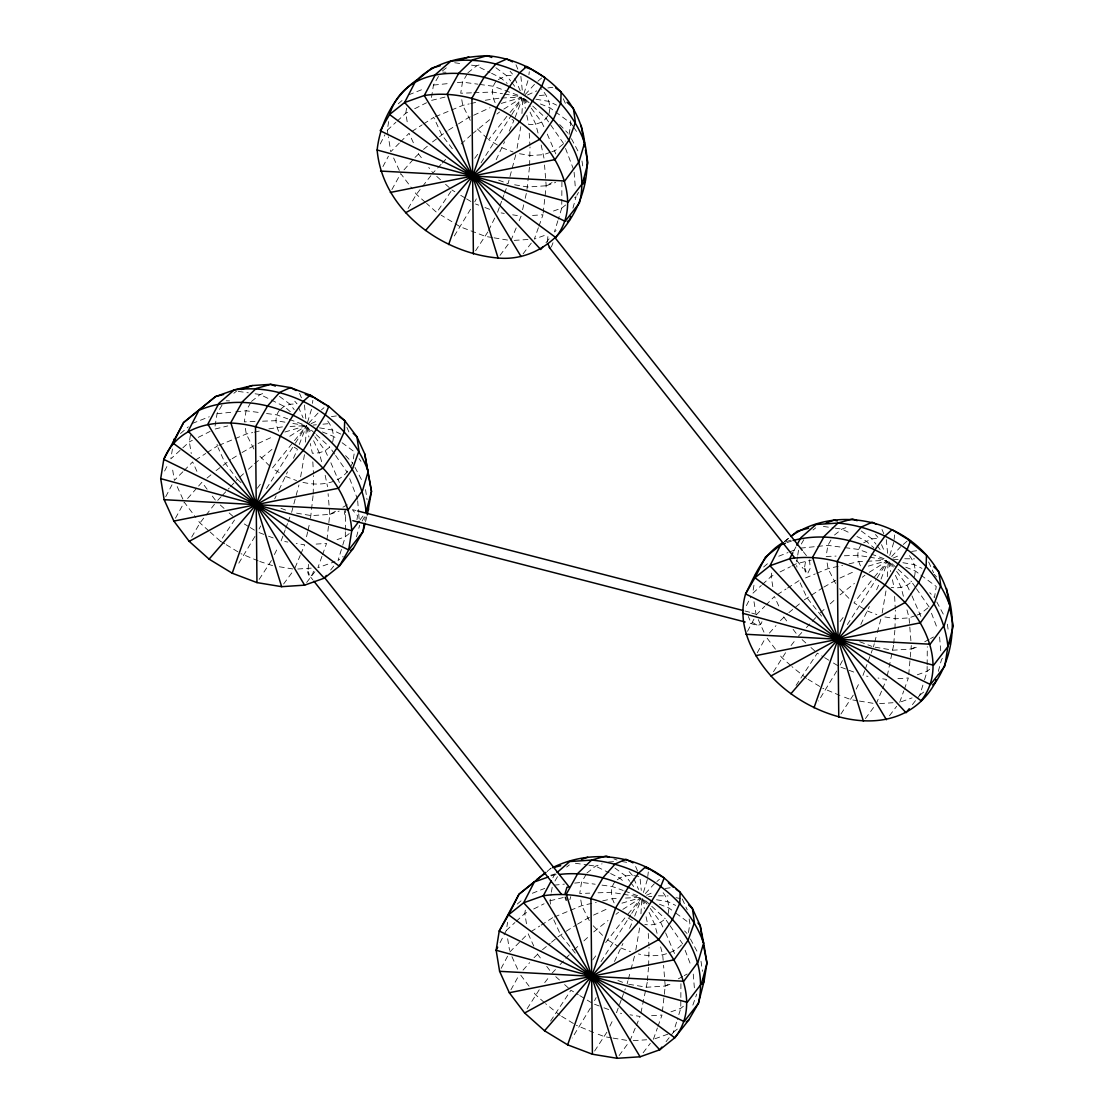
<?xml version="1.0" encoding="UTF-8"?>
<svg xmlns="http://www.w3.org/2000/svg" width="1114" height="1114" viewBox="0 0 1114 1114"><rect width="100%" height="100%" fill="white"/><g stroke="black" fill="none" stroke-linecap="round" stroke-linejoin="round"><path stroke-width="0.75" stroke-dasharray="5 3.75" d="M547.35 241.543L547.963 235.931M804.642 566.929L805.798 559.882M345.34 531.796L345.312 536.725L341.914 547.851M345.354 530.167L345.507 510.449M561.929 181.819L561.735 208.095L558.337 219.207M680.933 983.718L680.765 1008.365L677.354 1019.477M927.14 666.395L927.113 671.31L923.701 682.436M927.154 664.752L927.294 646.677M305.514 442.147L306.406 427.316M521.937 113.517L522.842 98.673M640.954 913.786L641.859 898.942M887.301 576.732L888.206 561.902M313.062 495.758L310.263 520.489M313.201 494.101L313.563 475.581M529.484 167.114L526.699 191.845M529.623 165.457L529.999 146.951M647.248 982.283L640.856 1013.225M647.387 980.626L648.501 967.384M648.64 965.727L649.016 947.22M893.609 645.243L887.204 676.184M893.748 643.586L894.848 630.343M894.988 628.686L895.364 610.166M326.931 539.984L329.772 514.403L328.101 493.669M543.172 213.053L546.194 185.773L544.537 165.025M662.384 1011.623L665.211 986.043L663.554 965.295M908.732 674.569L911.294 645.535M312.491 403.365L312.853 400.372M528.913 74.722L529.289 71.728M647.749 876.495L648.306 871.997M894.096 539.454L894.653 534.957M172.419 448.998L170.846 458.843L189.352 441.854L192.318 440.35M190.41 435.156L189.352 441.854L191.26 453.551M222.034 405.078L217.035 413.712L214.584 429.155L227.785 425.924M332.571 442.202C335.036 433.806 331.401 425.005 325.831 418.683M388.09 135.17L387.282 130.213L388.842 120.354M406.582 108.197L405.774 113.21L407.418 123.25M350.367 467.003L352.678 463.006L354.447 451.88L339.088 440.517M438.456 76.434L433.457 85.082L431.007 100.511L445.865 96.876M364.779 520.238L365.308 516.952M549.007 113.558C551.681 104.591 547.239 95.442 541.334 88.828M569.101 134.362L570.869 123.25L570.382 120.215M500.047 942.653L506.299 930.469L507.594 922.267M525.335 910.138L524.805 913.48L526.713 925.191M550.581 904.15L550.024 900.78L551.124 893.915M551.388 892.203L552.488 885.351M668.024 913.828C670.294 905.988 667.356 897.578 662.203 891.534M689.148 918.966L689.9 923.52L688.132 934.632L684.581 930.956M753.955 585.226L752.646 593.428L761.28 585.504M771.682 573.097L771.153 576.439L773.339 589.821M797.471 556.875L796.371 563.74L796.928 567.11M797.735 555.162L798.835 548.297M914.371 576.787C916.641 568.948 913.703 560.537 908.551 554.494M344.421 510.811L344.435 513.638L346.217 516.757M761.976 621.696C760.584 628.811 750.864 622.712 746.853 622.434M300.641 476.848L304.623 453.69M517.077 148.218L520.767 126.718M635.802 950.131L640.063 925.33M882.163 613.09L886.424 588.276M308.439 564.408L308.007 571.872M313.48 571.217L312.533 574.406L310.346 576.147M553.004 242.741L551.388 246.988M570.772 896.603L569.825 899.792M306.531 536.725L307.659 531.851M308.021 530.222L309.887 522.118M522.591 209.71L523.705 204.837M525.195 198.348L526.323 193.474M365.545 521.631L366.84 516.576M291.617 512.356L298.928 485.036M515.782 154.79L508.054 183.713L497.387 179.674M627.071 983.982L627.92 980.766M628.352 979.164L630.51 971.13M630.942 969.514L634.813 955.046M873.418 646.942L874.281 643.725M874.713 642.124L876.857 634.075M877.289 632.474L881.16 618.005M356.508 536.781L359.641 525.279M572.944 208.151L576.063 196.649L572.164 199.768M692.852 1005.12L696.71 994.106M938.308 671.366L941.441 659.864L943.878 655.659M307.492 422.429L311.934 407.863M523.928 93.799L528.356 79.219M643.432 892.439L647.373 879.489M889.794 555.399L893.734 542.448M341.427 549.439L338.015 560.551L343.14 556.457M557.849 220.795L554.452 231.921L557.014 229.874M666.075 1041.66L673.469 1032.177L676.866 1021.065M912.422 704.619L919.816 695.136L923.228 684.024M321.946 556.359L317.922 567.694L334.924 561.651M322.531 554.744L326.555 543.395L313.09 544.286M538.382 227.729L534.344 239.064L546.723 234.664M538.953 226.1L542.991 214.765L529.512 215.643M653.375 1039.334L657.399 1027.985M657.97 1026.37L662.008 1015.035L650.214 1015.801M899.722 702.28L903.746 690.945M904.331 689.329L908.356 677.98L896.561 678.76M282.872 536.182L281.118 540.944L287.844 542.058M283.443 534.595L285.198 529.832M285.783 528.245L287.537 523.469M288.122 521.881L289.863 517.119M499.295 207.552L497.54 212.314L504.266 213.428M499.88 205.965L501.634 201.188M502.219 199.601L503.96 194.839M504.545 193.251L506.299 188.489M621.236 999.871L616.557 1012.584L621.612 1013.42M621.821 998.283L625.316 988.745M864.659 670.767L862.918 675.544L867.959 676.365M865.244 669.18L867.583 662.83M868.168 661.243L872.248 650.116M299.248 444.5L306.517 425.673L287.412 437.746M515.086 117.43L522.341 98.603M634.702 916.126L641.358 898.873M881.049 579.085L887.705 561.818M295.085 567.722L300.195 555.51M300.836 553.992L304.665 544.843L296.254 543.451M510.88 240.61L516.618 226.88M519.18 220.781L521.087 216.2L512.677 214.821M629.897 1040.88L635.648 1027.15M636.275 1025.618L640.104 1016.469L630.023 1014.798M876.245 703.825L881.996 690.109M882.636 688.577L886.466 679.429L878.055 678.036M279.029 489.868L287.509 471.876M293.469 458.272L297.438 449.207L293.26 446.658M496.176 159.734L504.6 141.729M509.237 131.146L513.874 120.577L509.683 118.028M614.468 961.507L622.949 943.502M629.577 928.394L632.891 920.832L627.307 917.449M860.83 624.453L869.31 606.462M876.593 589.835L879.238 583.792M274.698 498.849L276.147 495.855M271.44 560.551L258.838 579.893M274.42 554.521L278.138 546.988M487.876 231.921L475.274 251.263M488.614 230.403L495.312 216.84M606.893 1032.177L594.291 1051.532M609.859 1026.147L613.591 1018.614M853.24 695.136L840.638 714.478M856.22 689.106L859.938 681.573M164.607 471.027L168.506 463.41M380.25 143.915L384.929 134.78M746.408 605.612L751.087 596.477M259.102 528.983L260.69 525.961M474.745 201.857L476.332 198.835M594.556 1000.609L596.143 997.587M840.109 665.072L842.49 660.546M165.721 496.719L172.002 484.827M382.938 166.599L388.438 156.183M501.161 968.358L508.235 954.963M747.522 631.304L754.596 617.922M552.864 877.79L554.466 874.796L557.822 874.574M793.628 551.249L796.023 546.751M175.469 518.191L184.297 502.233L195.786 517.425M391.905 189.561L400.72 173.589L412.208 188.781M510.922 989.817L518.943 975.307M757.269 652.776L765.29 638.266M250.692 402.767L246.069 410.774L244.3 421.886L255.928 421.44M467.128 74.123L462.491 82.13L460.723 93.242L472.364 92.81M279.628 409.98C274.072 416.803 275.631 426.425 279.837 433.485M496.05 81.35C490.508 88.159 492.068 97.781 496.273 104.855M547.587 116.009C544.175 122.763 535.806 124.796 528.788 124.629L526.727 114.895M302.952 482.334C319.133 486.331 340.522 484.033 349.587 468.34M551.806 151.782L555.037 150.627L563.712 143.706L565.244 141.032M362.078 521.073L364.515 516.854M576.885 195.242L578.5 192.43M554.981 881.021L558.309 875.27M586.145 874.393L581.508 882.399L579.74 893.512L589.71 893.136M801.328 543.98L803.835 539.663M615.067 881.62C609.525 888.429 611.085 898.051 615.29 905.125M830.947 540.012L827.869 545.359L826.101 556.471L836.071 556.095M861.428 544.565C855.872 551.388 857.432 561.01 861.637 568.084M254.967 536.405L238.507 563.656M470.554 209.237L454.039 236.391M590.42 1008.031L572.164 1038.011M836.767 670.99L818.511 700.971M191.678 537.115L199.963 522.953L205.129 516.297M408.114 208.485L416.399 194.309L421.565 187.653M527.131 1008.741L539.552 989.26M773.478 671.7L785.899 652.205M550.581 1021.065L570.939 990.221L578.277 994.691M796.064 685.402L817.286 653.18L823.162 656.759M266.469 488.573L294.402 444.681M295.335 443.219L306.517 425.673L272.192 468.298L282.566 474.606M481.039 162.853L510.839 116.051M511.772 114.589L522.006 98.492M356.94 519.695L357.594 515.81L352.748 510.128M600.989 961.661L630.789 914.845M631.722 913.383L641.023 898.761M847.336 624.62L876.203 579.266M877.136 577.804L887.385 561.721M450.961 191.371L436.73 212.482L426.565 203.389M224.722 543.799L220.293 541.112L234.539 520.001M500.047 255.357L509.892 241.947M283.624 583.987L293.469 570.591M865.425 718.572L874.281 706.513M619.078 1055.612L627.934 1043.553M474.703 158.299L477.697 154.303M257.292 488.266L262.263 481.61M840.081 621.515L844.05 616.195M592.732 959.892L597.703 953.236M605.654 942.583L624.898 917.894M523.093 253.839L531.281 243.089M306.67 582.469L314.858 571.733M889.487 715.717L896.645 706.318M643.14 1052.758L650.298 1043.358M359.947 520.015L364.041 514.682M422.596 186.33L430.881 175.678M206.174 514.96L214.445 504.308M791.065 645.549L796.245 638.893M544.718 982.604L549.898 975.948M545.999 242.755L550.232 237.338M330.635 570.034L333.796 565.968M506.898 116.329L488.628 139.654L497.512 145.057M871.245 580.854L853.992 602.883L864.353 609.191M510.101 112.472L521.867 98.31M874.406 576.982L887.245 561.54M628.059 914.023L640.884 898.58M404.02 169.857L413.921 158.661M415.021 157.422L422.192 150.487M187.598 498.501L197.498 487.291M198.598 486.052L201.899 482.32L207.12 489.227M769.398 633.086L775.998 625.622M780.399 620.637L787.57 613.703M523.051 970.127L529.651 962.663M534.052 957.678L541.209 950.757M525.195 94.565L535.333 83.466M308.759 423.195L318.91 412.096M891.687 556.554L900.697 546.682M645.34 893.595L654.35 883.736M441.06 164.343L432.942 173.018L428.765 167.49M442.216 163.104L446.853 158.146M221.157 496.691L216.52 501.648L212.342 496.12M222.313 495.452L229.275 488.029M230.431 486.79L237.379 479.354L225.112 463.132L218.038 447.563M801.788 632.515L798.306 636.233L793.098 629.326M806.425 627.572L811.062 622.615M812.231 621.375L815.699 617.657M555.44 969.57L551.959 973.274L546.737 966.381M560.077 964.613L564.714 959.655M565.87 958.416L569.351 954.698M399.313 143.121L390.791 151.727L388.354 136.827M400.539 141.896L409.061 133.29L414.046 144.263M182.891 471.751L174.369 480.371L172.197 467.128M184.102 470.526L192.638 461.92L196.913 471.333M756.169 614.956L764.691 606.35M765.903 605.111L774.425 596.505L779.424 607.492M509.808 951.997L528.078 933.546L533.787 946.106M387.282 130.213L395.916 122.275M397.141 121.148L405.774 113.21L408.754 111.72M762.519 584.363L771.153 576.439L774.119 574.935M506.299 930.469L514.933 922.545M516.158 921.403L524.805 913.48L527.771 911.99M461.182 143.998L471.013 135.017M472.239 133.903L490.341 119.17M239.844 477.112L243.52 473.756M248.436 469.259L253.351 464.775M254.577 463.661L273.919 447.8M820.405 612.825L825.321 608.341M830.236 603.844L835.152 599.36M840.067 594.876L854.396 583.416M574.058 949.866L578.974 945.382M583.889 940.898L588.805 936.401M593.72 931.917L608.049 920.456M537.881 81.252L541.696 77.938M321.445 409.896L323.993 407.682M903.245 544.481L907.075 541.167M656.898 881.522L659.446 879.308M398.255 103.783L403.477 99.299M180.51 433.541L188.35 426.815M763.619 567.012L768.841 562.528M517.272 904.053L522.494 899.569M423.487 149.415L427.358 146.226M432.511 141.951L447.174 130.965M207.051 478.059L210.922 474.856M216.088 470.595L230.751 459.595M784.548 541.738L789.659 537.505M788.851 612.644L803.041 600.919M804.336 599.847L822.411 588.011M542.504 949.685L550.246 943.293M551.527 942.221L556.694 937.96M557.975 936.888L564.784 932.112M446.31 67.843L440.963 72.118L446.018 72.243M467.894 72.786L476.555 65.865L481.415 64.139M498.32 79.54L506.522 75.613L513.443 75.167L510.087 71.296M233.884 393.284L236.558 391.139M251.472 401.43L260.133 394.509L264.993 392.782M280.756 409.075L284.154 406.359L290.086 404.257L297.02 403.797L294.778 401.221M565.647 204.976L561.735 208.095L552.363 211.423M334.618 454.094L329.744 447.09L325.218 450.71L319.286 452.813L312.352 453.273L310.291 443.525M349.225 533.606L345.312 536.725L335.941 540.067M784.312 541.571L789.52 537.408M813.011 529.999L815.685 527.869M834.497 535.026L841.933 529.094L848.408 526.783M863.684 542.755L871.886 538.842L878.821 538.382L875.465 534.511M915.443 587.287L911.544 581.675C906.35 587.022 898.344 588.763 891.172 587.37M566.664 867.04L569.338 864.91M586.911 873.056L595.586 866.135L602.061 863.837M927.837 607.91L920.415 613.842L917.17 614.998M617.337 879.809C623.478 874.518 632.46 874.963 639.909 876.662L641.274 890.42M929.717 669.236L927.113 671.31L916.168 675.209M919.816 695.136L923.659 692.072M669.096 924.328L665.197 918.716C660.003 924.077 651.996 925.804 644.825 924.411M681.49 944.964C670.377 956.146 653.055 957.469 638.406 953.974M683.369 1006.276L680.765 1008.365L669.82 1012.25M673.469 1032.177L677.312 1029.113M807.929 572.972L810.296 568.14L809.405 559.451M496.941 114.046L499.573 111.999M862.306 577.261L864.951 575.214M615.958 914.316L618.59 912.255M411.971 131.41L422.136 124.865M423.599 123.919L433.764 117.374L441.548 134.488L453.816 150.724M195.535 460.054L205.714 453.495M207.162 452.562L217.341 446.004L216.784 442.634M777.335 594.639L786.052 589.014M787.514 588.081L799.128 580.589L798.585 577.219M530.988 931.68L539.705 926.068M541.153 925.121L552.781 917.63L552.238 914.26M503.834 109.116L521.477 97.962M869.199 572.331L886.841 561.178M622.851 909.372L640.494 898.232M448.594 130.087L457.046 124.782M458.453 123.905L468.312 117.722L490.063 107.71M232.158 458.717L240.61 453.426M242.017 452.535L256.54 444.221M823.817 587.12L838.341 578.807M566.191 931.234L576.063 925.052M577.47 924.174L591.994 915.847M514.64 184.799L527.813 186.985L546.194 185.773L552.043 182.571M296.561 513.164L311.391 515.615L329.772 514.403L335.62 511.201M342.931 507.204L347.317 504.809M875.061 647.206L893.191 650.2L911.572 648.989L917.421 645.786M924.717 641.789L929.104 639.394M930.566 638.587L933.49 636.985M628.714 984.261L646.83 987.241L665.211 986.043L671.06 982.84M678.37 978.83L682.757 976.435M684.219 975.627L687.143 974.026M414.687 108.726L426.551 102.753M198.25 437.37L210.128 431.397M780.051 571.955L790.439 566.72M791.929 565.982L796.371 563.74L811.243 560.105M533.703 908.996L544.092 903.774M258.1 443.497L273.626 436.354M839.9 578.082L855.427 570.939M593.539 915.123L609.08 907.98M527.535 94.982L536.739 90.875M311.112 423.612L318.771 420.201M892.913 558.198L900.572 554.786M646.552 895.252L654.224 891.827M435.379 116.705L449.847 110.718M451.449 110.049L462.714 105.384L469.161 103.922M218.943 445.335L233.411 439.348M235.026 438.679L246.278 434.028L252.725 432.552M805.561 577.929L815.211 573.933M816.827 573.264L828.078 568.613L842.588 565.299M554.396 916.975L568.864 910.974M570.479 910.319L581.731 905.654L596.241 902.34M408.699 94.829L424.183 88.73M192.276 423.459L209.293 416.761M778.714 556.22L788.002 552.572M789.548 551.959L797.29 548.91M532.367 893.261L544.746 888.387M550.177 152.353L543.702 154.665L530.459 155.528L517.801 153.44M546.194 185.773L555.649 182.418M329.772 514.403L339.213 511.048M786.902 542.699L793.084 540.499M915.555 615.582L909.066 617.88L895.823 618.757L884.753 616.919M911.572 648.989L919.44 646.19M901.268 701.736L912.088 697.893M551.374 875.896L554.466 874.796M665.211 986.043L673.093 983.244M654.921 1038.777L670.377 1033.277M786.122 541.641L790.787 540.179M550.65 875.284L555.315 873.836M501.272 103.393L521.268 97.517M284.85 432.023L304.846 426.161M868.307 566.121L886.647 560.746M621.96 903.162L640.299 897.787M550.024 900.78L563.238 897.55M470.776 103.546L475.608 102.446M485.286 100.246L499.921 98.102M254.34 432.19L260.787 430.714M268.85 428.876L283.485 426.732M849.035 563.837L858.713 561.623L865.286 561.317M602.688 900.878L612.366 898.664L618.938 898.357M547.893 87.95L552.809 87.296M331.457 416.594L336.386 415.94M911.628 551.402L918.173 550.525M665.267 888.443L670.182 887.788M433.457 85.082L450.543 83.341M457.367 82.645L462.491 82.13L477.864 84.177M217.035 413.712L234.107 411.985M235.82 411.804L246.069 410.774L259.729 412.584M800.534 548.13L815.908 546.57M817.62 546.389L827.869 545.359L843.228 547.406M554.187 885.17L564.436 884.126M574.685 883.096L581.508 882.399L595.168 884.224M539.385 95.539L545.957 94.941M313.09 425.075L316.376 424.768M322.949 424.169L329.535 423.585M893.247 559.799L898.176 559.353M904.749 558.755L914.483 558.866M648.543 896.7L651.829 896.408M658.402 895.809L668.122 895.907M514.236 240.387L531.002 239.287M297.8 569.017L311.21 568.14M879.6 703.602L893.01 702.725M608.578 861.999L615.193 861.554M633.253 1040.657L646.663 1039.766M501.565 98.018L521.296 97.113M290.072 426.425L304.874 425.743M866.929 561.247L886.66 560.328M625.511 898.065L640.313 897.369M474.021 92.74L492.304 92.044L502.511 93.715M262.584 421.189L275.868 420.688L286.089 422.345M844.37 555.775L857.669 555.273L867.89 556.93M598.023 892.815L611.321 892.314L621.528 893.971M226.212 400.789L229.581 400.887M751.713 613.076L756.893 614.496M479.563 84.413L493.224 86.238L521.38 96.458M266.552 413.503L276.801 414.868L287.746 418.85M844.941 547.628L858.602 549.453L869.547 553.435M602.006 885.129L612.24 886.507L623.199 890.476M454.679 62.746L463.09 63.944M471.514 65.155L476.555 65.865L490.076 72.535M238.243 391.39L248.352 392.824M255.078 393.785L260.133 394.509L284.154 406.359L290.726 412.041M823.413 526.449L833.509 527.897M835.194 528.133L841.933 529.094L850.943 533.536M575.381 863.253L587.162 864.937M588.846 865.174L595.586 866.135L609.093 872.805M504.224 93.994L521.241 96.751M292.898 423.459L304.804 425.395M869.588 557.209L886.605 559.98M623.241 894.25L640.258 897.021M492.374 237.547L485.634 236.447L460.347 226.838L441.158 215.169M494.059 237.825L507.511 240.053M272.582 565.634L259.729 561.484M279.308 566.748L292.773 568.962M857.738 700.776L851.012 699.662L841.53 696.069M859.423 701.054L874.56 703.547M621.737 861.498L628.073 862.542M611.391 1037.816L604.651 1036.702L595.168 1033.11M613.076 1038.095L628.212 1040.601M535.918 99.216L548.896 101.402L556.582 105.134M319.481 427.846L332.459 430.032L341.692 434.516M902.911 562.709L914.26 564.617L921.946 568.349M656.55 899.75L667.913 901.658L675.599 905.404M676.003 897.647L680.738 898.692M352.581 509.655L355.951 510.518M744.932 610.987L753.356 613.16M756.949 625.051L750.349 621.139L748.33 616.515M871.106 554.006L885.184 559.117M289.306 419.421L304.944 425.102M624.759 891.047L638.837 896.157M613.925 858.894L617.045 860.064M501.954 147.772L513.053 151.977M475.525 203.959L478.672 205.157M484.966 207.538L489.673 209.335M867.319 610.987L876.829 614.594M859.702 641.734L871.886 646.357M840.889 667.189L855.051 672.55M285.518 476.402L296.616 480.607M839.942 695.47L822.759 688.271M280.951 508.304L288.568 511.201M259.089 532.589L266.956 535.583M268.53 536.182L273.25 537.965M258.142 560.871L240.972 553.686M620.971 948.028L630.482 951.635M617.922 980.515L624.021 982.827M594.542 1004.229L602.409 1007.209M603.983 1007.808L608.704 1009.59M593.595 1032.511L576.411 1025.312M540.401 103.964L549.926 107.752L554.118 110.843M905.766 567.193L915.304 570.967L919.482 574.072M322.392 431.967L333.504 436.382L337.695 439.487M659.418 904.234L668.943 908.007L674.527 912.143M491.58 73.287L500.59 77.729L507.162 83.411M856.945 536.502L865.954 540.944L873.849 547.768M610.597 873.543L619.607 877.999L624.87 882.539M451.922 189.965L454.846 191.747M460.723 195.326L465.137 198M466.599 198.891L471.013 201.578M824.625 657.65L831.977 662.12M833.439 663.011L837.853 665.685M806.522 678.398L791.929 666.618M807.998 679.289L821.283 687.366M244.3 523.956L248.701 526.644M250.177 527.535L257.515 532.005M226.198 544.704L239.496 552.781M607.645 939.924L618.005 946.232M579.753 995.582L592.968 1003.63M560.175 1015.439L545.582 1003.658M561.651 1016.33L574.935 1024.42M495.883 67.745L506.522 75.613L510.63 80.974M555.51 111.873L570.869 123.25L572.735 125.952M861.247 530.96L871.886 538.842L875.994 544.189M920.888 575.103L936.247 586.465L934.479 597.591L929.744 592.69M279.447 396.375L290.086 404.257L294.193 409.604M614.9 868.015L625.539 875.883L629.647 881.244M675.933 913.174L689.9 923.52M487.347 138.526L475.191 126.815M436.744 176.402L440.531 179.786M445.586 184.311L450.655 188.823M425.283 202.261L416.399 194.309L413.252 190.174M848.896 598.329L839.58 588.735M821.631 616.139L806.912 597.717L799.128 580.589M802.108 639.631L805.895 643.015M810.964 647.526L816.019 652.052M790.661 665.476L781.763 657.538L778.63 653.389M269.644 466.014L257.78 454.15M237.379 479.354L241.056 482.641M220.307 505.032L224.109 508.43M229.164 512.941L234.219 517.467M208.861 530.891L199.963 522.953L196.83 518.804M210.128 532.032L220.293 541.112M602.549 935.37L593.219 925.776M575.284 953.18L560.565 934.757L552.781 917.63M555.761 976.672L559.548 980.055M564.603 984.581L569.672 989.093M544.314 1002.53L535.416 994.579L532.283 990.43M525.39 99.285L531.503 104.925M532.729 106.053L546.18 118.446L563.712 143.706M891.98 563.628L896.867 568.14M898.093 569.268L911.544 581.675M311.405 430.171L315.067 433.555M316.292 434.683L329.744 447.09M645.633 900.683L650.52 905.181M651.746 906.309L665.197 918.716M559.646 124.573L567.917 133.137M345.577 455.654L352.678 463.006M629.104 871.552L632.46 875.423M934.256 574.337L936.498 576.913M803.361 551.736L806.592 555.83M796.719 560.398L803.18 568.572M310.667 577.094L312.825 579.823M877.024 545.526L881.132 550.887M511.646 82.311L515.754 87.658M630.663 882.58L634.771 887.928M835.653 583.541L828.078 568.613L827.089 562.542M470.275 120.326L462.714 105.384L461.725 99.313M783.699 616.905L788.921 623.812M418.321 153.69L423.543 160.583M767.142 638.197L777.586 652.01M253.853 448.956L246.278 434.028L245.289 427.957M589.292 920.582L581.731 905.654L580.742 899.583M537.352 953.946L542.56 960.853M520.795 975.237L531.239 989.051M890.392 563.03L895.586 569.992M896.617 571.385L907.019 585.296L911.238 594.305M523.984 98.422L530.208 106.763M531.253 108.155L541.641 122.067L544.467 128.082M307.548 427.052L313.786 435.407M314.83 436.799L325.218 450.71L328.031 456.712M644.031 900.084L649.239 907.033M650.27 908.425L660.658 922.336L664.891 931.346M916.418 588.679L929.076 606.921M670.071 925.734L682.729 943.976M335.593 455.501L347.276 472.336M573.668 127.302L578.333 134.056M359.112 458.648L360.978 461.349M936.79 601.95L943.753 615.012M571.426 138.721L579.155 153.245M690.443 938.991L697.392 952.052M354.99 467.365L362.718 481.875M911.948 595.809L921.181 617.128M889.014 561.762L892.565 569.296M895.405 575.339L901.087 587.398L904.025 598.636M547.28 134.098L555.802 153.913M523.65 98.533L527.201 106.081M530.041 112.11L535.709 124.183L538.661 135.407M665.601 932.85L674.819 954.169M642.667 898.803L646.217 906.35M649.058 912.38L654.726 924.439L657.678 935.676M330.858 462.728L339.38 482.543M307.227 427.177L310.764 434.711M313.605 440.754L319.286 452.813L322.225 464.051M928.658 561.999L933.56 572.791M563.294 98.77L566.789 106.484M758.286 619.635L764.677 633.685M393.632 157.979L399.313 170.47M682.311 899.04L687.213 909.832M346.858 427.414L350.367 435.114M511.939 956.675L518.33 970.74M177.21 486.609L182.877 499.1M881.522 544.635L884.92 552.447M514.807 78.286L520.224 90.777M633.824 878.556L638.573 889.487M298.371 406.916L303.119 417.861M881.982 529.442L883.82 533.801M515.991 64.765L517.829 69.124M635.621 866.483L638.684 873.752M299.569 393.409L301.407 397.768M931.485 613.243L937.528 629.048M565.522 148.44L573.362 168.98M685.138 950.284L691.181 966.089M349.699 478.658L357.538 499.197M906.963 609.859L909.066 617.88L911.155 643.808M541.181 145.029L543.98 158.118M660.616 946.9L662.719 954.921L663.415 963.568M325.163 475.274L327.544 486.748M888.652 561.874L890.713 571.621M892.439 579.74L894.152 587.858M523.288 98.659L525.348 108.392M642.305 898.914L644.365 908.662M646.078 916.78L647.805 924.899M306.851 427.289L308.912 437.036M753.997 601.713L755.891 613.299M507.65 938.754L509.544 950.339M947.346 624.188L948.599 632.627M581.981 160.973L583.235 169.398M700.998 961.243L702.502 971.352M365.545 489.603L367.063 499.726M886.271 539.622L887.635 553.38M520.892 76.393L522.424 91.877M304.47 405.023L306.002 420.507M939.603 637.041L940.787 651.718M693.256 974.096L694.44 988.759M574.1 172.197L575.409 188.503M357.678 500.827L358.597 512.245M358.722 513.874L359.112 518.762M894.612 596.436L895.266 608.453M648.264 933.476L648.919 945.494M529.247 133.22L529.902 145.238M312.825 461.85L313.466 473.868M550.984 868.21L547.155 871.371L550.984 868.21"/><path stroke-width="1.5" d="M565.118 893.456L566.942 887.301L569.212 887.023L324.842 577.971M365.113 523.315L362.955 531.726L353.389 548.283L339.324 566.163L324.299 578.166L304.623 585.156L281.661 586.674L256.958 582.594L232.213 573.209L209.098 559.144L189.199 541.362L173.868 521.087L164.148 499.699L160.708 478.644L163.772 459.358L183.559 422.582L215.531 396.57L234.288 389.9L252.307 385.541L270.688 384.33L290.462 387.602L310.263 395.122L328.769 406.373L344.699 420.591L356.967 436.827L364.738 453.941L371.491 491.455L367.272 514.891M173.464 442.425L173.979 439.139M377.131 150C380.111 122.54 394.537 95.066 417.639 79.386C435.797 61.576 462.589 56.8 487.124 55.7C533.327 59.669 579.391 94.787 584.641 142.745C597.564 195.437 557.153 263.405 498.083 258.03C441.116 253.003 382.394 209.836 377.131 150L568.182 202.038L582.525 183.392L587.927 162.825L585.463 150.112M389.886 113.781L390.415 110.509M364.264 523.524L362.955 531.726L348.696 549.968L339.324 566.163L173.143 443.163L183.559 422.582L215.531 396.57L223.622 394.481M790.815 536.363C832.492 507.079 893.094 517.592 926.486 555.176C957.218 589.487 961.006 644.741 935.175 682.868C899.36 746.645 811.215 720.34 770.999 675.947C751.407 654.002 736.702 623.687 745.572 593.943C755.167 574.782 763.452 553.825 783.003 542.602M755.25 577.01L755.779 573.724M570.702 216.367L569.811 219.639L567.249 221.686M936.08 679.582L935.175 682.868L932.627 684.915M232.213 573.209L280.255 436.117L293.024 415.383L303.328 401.305L310.263 395.122L325.065 404.577M448.636 244.565L496.691 107.487L509.446 86.753L519.751 72.675L526.699 66.478L545.192 77.729L541.794 86.07L519.792 121.537L425.52 230.501M567.653 1044.835L615.708 907.743L628.463 887.023L638.782 872.93L645.716 866.748L664.209 877.999L680.139 892.23L692.407 908.453L700.191 925.581L703.658 943.015L706.944 963.081L704.02 981.476L698.408 1003.366L688.828 1019.909L674.764 1037.788L659.739 1049.792L640.077 1056.796L617.1 1058.3L592.397 1054.22L567.653 1044.835L544.537 1030.77L524.638 1013.002L509.307 992.727L499.601 971.324L496.148 950.27L499.225 930.984L518.999 894.222L545.874 872.429L536.656 879.656M814 707.794L862.055 570.702L874.824 549.968L885.129 535.89L892.063 529.707L910.57 540.958L907.158 549.299L885.17 584.766L790.898 693.73M497.707 947.22L496.148 950.27L687.213 1002.308L701.542 983.648L706.944 963.081L703.561 945.605M548.283 876.996L534.358 881.954L523.622 902.786L508.583 914.789L499.225 930.984L684.135 1021.594L698.408 1003.366C715.383 929.842 626.722 865.898 559.493 874.462M551.277 880.798L543.284 895.795L523.622 902.786L659.739 1049.792L661.855 1047.09M792.834 552.753L789.645 558.741L769.969 565.745L754.944 577.748L745.572 593.943L930.482 684.553L944.756 666.311L947.889 646.607L953.292 626.04L949.601 606.977M796.816 545.247L800.813 537.756L816.089 524.485L837.979 523.051L852.489 518.929L857.167 520.684M583.374 184.019L585.003 181.206L584.502 177.836M702.391 984.275L704.02 981.476L703.519 978.106M358.931 521.352L351.759 530.682L348.696 549.968L163.772 459.358C182.668 414.032 243.144 416.914 280.255 436.117C316.306 454.749 349.1 488.294 351.759 530.682L160.708 478.644M542.838 246.821L540.722 249.522L404.605 102.516L415.341 81.684L431.967 67.94L440.058 65.851M326.402 575.451L324.299 578.166L188.169 431.16L198.919 410.314C268.432 380.835 358.889 437.691 366.088 512.022L371.491 491.455L364.738 453.941M909.261 708.685L906.086 712.751L769.969 565.745L780.719 544.899L783.267 542.797M209.098 559.144L303.37 450.181L325.358 414.714L328.769 406.373L326.541 405.468M544.537 1030.77L638.809 921.807L660.811 886.34L664.209 877.999C632.209 853.965 588.693 849.815 552.544 867.653M557.014 872.582L569.741 861.54L591.631 860.092L606.141 855.97L609.247 857.139M790.94 536.447L797.332 531.155L808.653 528.231M350.826 550.33L353.389 548.283M534.358 881.954L518.999 894.222L508.583 914.789L674.764 1037.788C698.965 1007.335 682.52 964.947 658.708 939.575C629.187 909.177 586.201 889.097 543.284 895.795L640.077 1056.796M686.266 1021.956L688.828 1019.909M405.621 212.732L539.691 139.32L553.407 119.282L560.76 103.017L561.122 91.961L555.789 88.062M189.199 541.362L323.269 467.95L336.971 447.925L344.337 431.661L344.699 420.591L339.352 416.692M770.999 675.947L905.069 602.535L918.771 582.511L926.138 566.246L926.486 555.176L908.342 540.053M524.638 1013.002L658.708 939.575L672.424 919.551L679.777 903.287L680.139 892.23L676.142 889.306M460.862 59.71L468.729 56.911M241.292 389.468L252.307 385.541M826.226 522.926L834.108 520.127L837.296 520.948M785.356 543.256L780.719 544.899L765.36 557.167L754.944 577.748L921.125 700.748C945.326 670.28 928.867 627.906 905.069 602.535C875.534 572.136 832.548 552.043 789.645 558.741L886.424 719.741M793.084 540.499C860.565 522.577 941.093 576.328 947.889 646.607L933.56 665.267L742.509 613.229M581.452 859.409L587.76 857.181M554.215 867.374L560.69 865.703M390.29 192.457L555.023 159.594L569.073 140.002L575.381 122.345L573.39 108.183L567.082 102.307M173.868 521.087L338.6 488.224L352.637 468.646L358.945 450.989L356.967 436.827L353.18 433.29M755.668 655.673L920.401 622.81L934.437 603.231L940.745 585.574L938.768 571.412L933.713 566.706M509.307 992.727L674.04 959.85L688.09 940.272L694.398 922.615L692.407 908.453L688.619 904.93M380.57 171.069L564.742 180.983L579.002 161.864L584.641 142.745C565.285 89.928 506.745 53.333 450.724 61.27L435.449 74.527L424.267 95.525L404.605 102.516L389.566 114.519L380.208 130.728L565.118 221.324L579.391 203.096C592.439 153.105 551.11 107.863 509.446 86.753C470.623 67.105 405.315 63.526 389.566 114.519L555.747 237.519C579.948 207.065 563.503 164.677 539.691 139.32C510.17 108.907 467.184 88.828 424.267 95.525L521.046 256.526M164.148 499.699L348.32 509.627L362.579 490.508L368.219 471.389C348.849 418.572 290.322 381.977 234.288 389.9L219.012 403.171L207.845 424.156L304.623 585.156M745.948 634.284L930.12 644.212L944.366 625.093L950.019 605.974C933.226 559.451 886.577 527.34 837.979 523.051L824.29 536.21L812.607 557.237L863.447 721.259M499.601 971.324L683.759 981.253L698.018 962.134L703.658 943.015C686.878 896.491 640.23 864.38 591.631 860.092L577.929 873.251L566.26 894.277L617.1 1058.3M357.636 510.95L743.247 610.556M352.818 520.67L745.169 622.002M491.789 57.455L487.124 55.7L472.614 59.836L458.912 72.995L447.243 94.008L498.083 258.03M275.367 386.098L270.688 384.33L256.192 388.466L242.49 401.625L230.807 422.652L281.661 586.674M524.889 66.924L529.651 68.734M305.292 394.356L313.229 397.364M645.493 867.792L648.668 869.004M512.551 61.869L506.884 58.958L496.162 63.721L484.158 77.158L471.932 98.088L473.38 253.95M876.509 524.36L872.262 522.188L861.526 526.936L849.522 540.374L837.31 561.317L838.758 717.179M296.129 390.499L290.462 387.602L279.739 392.351L267.722 405.788L255.51 426.732L256.958 582.594M632.989 862.863L625.901 859.228L615.179 863.977L603.175 877.428L590.949 898.357L592.397 1054.22M547.545 243.409L549.87 247.684M668.372 882.789L673.469 887.357M697.963 922.991L700.191 925.581L702.948 942.43M554.675 237.24L802.275 550.386M549.118 247.266L794.574 557.682M313.897 581.174L561.498 894.319M805.742 571.761L804.823 568.794M566.218 900.223L565.299 897.271M308.926 574.838L308.007 571.872M584.237 143.748L584.85 146.937M946.538 588.54L949.017 603.704M581.174 125.311L583.931 142.16M949.866 641.051L950.367 644.421M368.066 506.466L368.567 509.836"/></g></svg>
